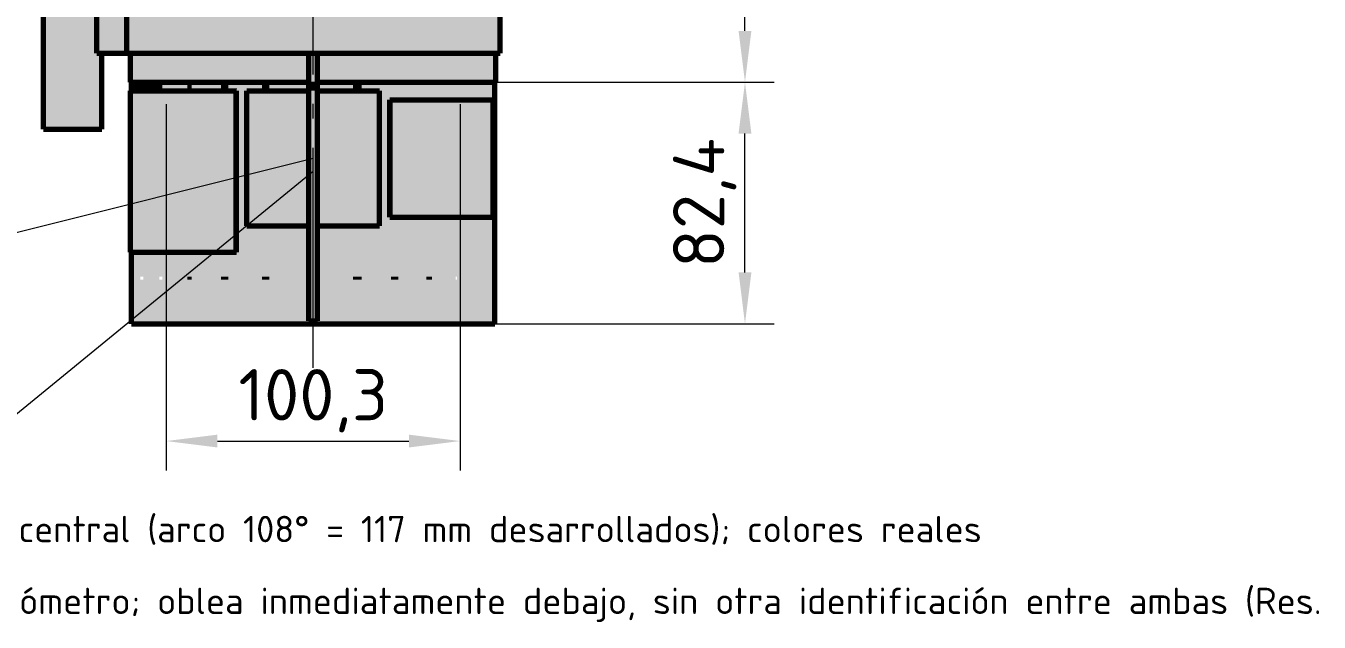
# Model space of a CAD drawing. Header units: millimetres. Extents: x 0 to 2382, y 0 to 420.
# Drawn here: x 2156.9 to 2245.1, y 208.7 to 249.3 of the extents above; entities that cross this region are included whole.
import ezdxf
from ezdxf.enums import TextEntityAlignment as Align

# ---------------------------------------------------------------- set-up
doc = ezdxf.new("R2010")
doc.units = ezdxf.units.MM
doc.linetypes.add('IRAM-F-TRAZO-PUNTO', pattern=[20, 15, -2, 1, -2])
for name, color, linetype, lineweight in [('01-VISIBLE', 7, 'CONTINUOUS', 70), ('03-EJE', 1, 'IRAM-F-TRAZO-PUNTO', 18), ('04-COTA', 3, 'CONTINUOUS', 18), ('06-TEXTO', 7, 'CONTINUOUS', 25), ('08-FINA', 5, 'CONTINUOUS', 18), ('13-GRAFICA', 30, 'CONTINUOUS', 18)]:
    doc.layers.add(name, color=color, linetype=linetype, lineweight=lineweight)
doc.styles.add('ISO3098', font='isocpeur.ttf')
doc.dimstyles.new('FLAMA-IRAM', dxfattribs={"dimtxt": 3.5, "dimasz": 3.5, "dimexe": 2, "dimexo": 1.5, "dimgap": 1, "dimtad": 1, "dimdec": 1, "dimtxsty": 'ISO3098', "dimblk": 'IRAM_FLECHA', "dimblk1": 'IRAM_FLECHA', "dimblk2": 'IRAM_FLECHA', "dimcen": 2.5, "dimclrd": 256, "dimclre": 256, "dimclrt": 256, "dimazin": 3, "dimtfac": 1, "dimtmove": 0, "dimatfit": 3, "dimlwd": 18, "dimlwe": 18})

# ---------------------------------------------------------------- blocks, each defined once
blk = doc.blocks.new('IRAM_FLECHA')
blk.add_solid([(0, 0), (-1, 0.125), (-1, -0.125)])

msp = doc.modelspace()

# ---------------------------------------------------------------- hatches: boundary and pattern name
at = {"layer": '08-FINA'}
h = msp.add_hatch(color=7, dxfattribs=at)
h.dxf.hatch_style = 1
h.paths.add_polyline_path([(2176.468, 240.274), (2173.946, 240.056), (2174.14, 239.28)])
h = msp.add_hatch(color=7, dxfattribs=at)
h.dxf.hatch_style = 1
h.paths.add_polyline_path([(2176.468, 239.374), (2174.279, 238.102), (2174.786, 237.482)])
at = {"layer": '13-GRAFICA', "true_color": 0x202020}
h = msp.add_hatch(color=7, dxfattribs=at)
h.dxf.hatch_style = 1
h.paths.add_polyline_path([(2158.078, 242.3), (2158.178, 257), (2161.978, 257), (2162.078, 250.3), (2161.678, 250.3), (2161.678, 247.5), (2162.078, 247.5), (2162.078, 242.3)])
h = msp.add_hatch(color=7, dxfattribs=at)
h.dxf.hatch_style = 1
h.paths.add_polyline_path([(2161.678, 247.5), (2161.678, 250.3), (2189.278, 250.3), (2189.278, 247.5)])
at = {"layer": '13-GRAFICA', "true_color": 0xffffff}
h = msp.add_hatch(color=7, dxfattribs=at)
h.dxf.hatch_style = 1
h.paths.add_polyline_path([(2164.078, 247.5), (2188.878, 247.5), (2188.878, 245.5), (2164.078, 245.5)])
at = {"layer": '13-GRAFICA', "true_color": 0x005eaa}
h = msp.add_hatch(color=7, dxfattribs=at)
h.dxf.hatch_style = 1
h.paths.add_polyline_path([(2168.931, 247.459), (2168.914, 247.404), (2168.895, 247.351), (2168.873, 247.299), (2168.849, 247.25), (2168.822, 247.202), (2168.792, 247.157), (2168.761, 247.114), (2168.727, 247.074), (2168.692, 247.037), (2168.655, 247.003), (2168.616, 246.972), (2168.576, 246.945), (2168.535, 246.92), (2168.493, 246.9), (2168.45, 246.883), (2168.406, 246.87), (2168.362, 246.86), (2168.318, 246.854), (2168.274, 246.852), (2168.23, 246.854), (2168.186, 246.86), (2168.143, 246.87), (2168.1, 246.883), (2168.059, 246.9), (2168.019, 246.92), (2167.979, 246.945), (2167.942, 246.972), (2167.905, 247.003), (2167.871, 247.037), (2167.838, 247.074), (2167.807, 247.114), (2167.779, 247.157), (2167.752, 247.202), (2167.728, 247.25), (2167.706, 247.299), (2167.686, 247.351), (2167.669, 247.404), (2167.654, 247.459), (2167.645, 247.5), (2168.941, 247.5)])
at = {"layer": '13-GRAFICA', "true_color": 0x009146}
h = msp.add_hatch(color=7, dxfattribs=at)
h.dxf.hatch_style = 1
h.paths.add_polyline_path([(2172.896, 247.459), (2172.876, 247.404), (2172.853, 247.351), (2172.827, 247.299), (2172.797, 247.25), (2172.765, 247.202), (2172.729, 247.157), (2172.691, 247.114), (2172.65, 247.074), (2172.607, 247.037), (2172.562, 247.003), (2172.515, 246.972), (2172.466, 246.945), (2172.416, 246.92), (2172.364, 246.9), (2172.311, 246.883), (2172.258, 246.87), (2172.203, 246.86), (2172.149, 246.854), (2172.094, 246.852), (2172.039, 246.854), (2171.985, 246.86), (2171.931, 246.87), (2171.878, 246.883), (2171.826, 246.9), (2171.775, 246.92), (2171.726, 246.945), (2171.678, 246.972), (2171.632, 247.003), (2171.588, 247.037), (2171.547, 247.074), (2171.508, 247.114), (2171.471, 247.157), (2171.437, 247.202), (2171.406, 247.25), (2171.378, 247.299), (2171.352, 247.351), (2171.33, 247.404), (2171.312, 247.459), (2171.3, 247.5), (2172.908, 247.5)])
at = {"layer": '13-GRAFICA', "true_color": 0xffd200}
h = msp.add_hatch(color=7, dxfattribs=at)
h.dxf.hatch_style = 1
h.paths.add_polyline_path([(2177.314, 247.459), (2177.293, 247.404), (2177.269, 247.351), (2177.242, 247.299), (2177.211, 247.25), (2177.177, 247.202), (2177.14, 247.157), (2177.1, 247.114), (2177.057, 247.074), (2177.012, 247.037), (2176.964, 247.003), (2176.915, 246.972), (2176.863, 246.945), (2176.81, 246.92), (2176.755, 246.9), (2176.699, 246.883), (2176.642, 246.87), (2176.585, 246.86), (2176.526, 246.854), (2176.468, 246.852), (2176.41, 246.854), (2176.351, 246.86), (2176.294, 246.87), (2176.237, 246.883), (2176.181, 246.9), (2176.126, 246.92), (2176.073, 246.945), (2176.021, 246.972), (2175.972, 247.003), (2175.924, 247.037), (2175.879, 247.074), (2175.836, 247.114), (2175.796, 247.157), (2175.759, 247.202), (2175.725, 247.25), (2175.694, 247.299), (2175.667, 247.351), (2175.643, 247.404), (2175.622, 247.459), (2175.61, 247.5), (2177.326, 247.5)])
at = {"layer": '13-GRAFICA', "true_color": 0x00468c}
h = msp.add_hatch(color=7, dxfattribs=at)
h.dxf.hatch_style = 1
h.paths.add_polyline_path([(2181.624, 247.459), (2181.606, 247.404), (2181.584, 247.351), (2181.558, 247.299), (2181.53, 247.25), (2181.499, 247.202), (2181.465, 247.157), (2181.428, 247.114), (2181.389, 247.074), (2181.348, 247.037), (2181.304, 247.003), (2181.258, 246.972), (2181.21, 246.945), (2181.161, 246.92), (2181.11, 246.9), (2181.058, 246.883), (2181.005, 246.87), (2180.951, 246.86), (2180.897, 246.854), (2180.842, 246.852), (2180.787, 246.854), (2180.733, 246.86), (2180.678, 246.87), (2180.625, 246.883), (2180.572, 246.9), (2180.52, 246.92), (2180.47, 246.945), (2180.421, 246.972), (2180.374, 247.003), (2180.329, 247.037), (2180.286, 247.074), (2180.245, 247.114), (2180.207, 247.157), (2180.171, 247.202), (2180.139, 247.25), (2180.109, 247.299), (2180.083, 247.351), (2180.06, 247.404), (2180.04, 247.459), (2180.028, 247.5), (2181.636, 247.5)])
at = {"layer": '13-GRAFICA', "true_color": 0x191919}
h = msp.add_hatch(color=7, dxfattribs=at)
h.dxf.hatch_style = 1
h.paths.add_polyline_path([(2185.282, 247.459), (2185.267, 247.404), (2185.25, 247.351), (2185.23, 247.299), (2185.208, 247.25), (2185.184, 247.202), (2185.157, 247.157), (2185.129, 247.114), (2185.098, 247.074), (2185.065, 247.037), (2185.031, 247.003), (2184.994, 246.972), (2184.957, 246.945), (2184.917, 246.92), (2184.877, 246.9), (2184.836, 246.883), (2184.793, 246.87), (2184.75, 246.86), (2184.706, 246.854), (2184.662, 246.852), (2184.618, 246.854), (2184.574, 246.86), (2184.53, 246.87), (2184.486, 246.883), (2184.443, 246.9), (2184.401, 246.92), (2184.36, 246.945), (2184.32, 246.972), (2184.281, 247.003), (2184.244, 247.037), (2184.209, 247.074), (2184.175, 247.114), (2184.144, 247.157), (2184.114, 247.202), (2184.087, 247.25), (2184.063, 247.299), (2184.041, 247.351), (2184.022, 247.404), (2184.005, 247.459), (2183.995, 247.5), (2185.291, 247.5)])
at = {"layer": '13-GRAFICA', "true_color": 0xc81e2d}
h = msp.add_hatch(color=7, dxfattribs=at)
h.dxf.hatch_style = 1
h.paths.add_polyline_path([(2164.088, 246.452), (2164.219, 246.452), (2164.4, 246.452), (2164.63, 246.452), (2164.909, 246.452), (2165.235, 246.452), (2165.607, 246.452), (2166.023, 246.452), (2166.481, 246.452), (2166.981, 246.452), (2167.519, 246.452), (2168.094, 246.452), (2168.702, 246.452), (2169.343, 246.452), (2170.013, 246.452), (2170.709, 246.452), (2171.428, 246.452), (2172.168, 246.452), (2172.926, 246.452), (2173.698, 246.452), (2174.481, 246.452), (2175.273, 246.452), (2176.069, 246.452), (2176.867, 246.452), (2177.663, 246.452), (2178.455, 246.452), (2179.238, 246.452), (2180.01, 246.452), (2180.768, 246.452), (2181.508, 246.452), (2182.227, 246.452), (2182.923, 246.452), (2183.593, 246.452), (2184.234, 246.452), (2184.842, 246.452), (2185.417, 246.452), (2185.955, 246.452), (2186.455, 246.452), (2186.913, 246.452), (2187.329, 246.452), (2187.701, 246.452), (2188.027, 246.452), (2188.306, 246.452), (2188.536, 246.452), (2188.717, 246.452), (2188.848, 246.452), (2188.878, 246.452), (2188.878, 245.5), (2164.078, 245.5), (2164.078, 246.452)])
at = {"layer": '13-GRAFICA', "true_color": 0xb21820}
h = msp.add_hatch(color=7, dxfattribs=at)
h.dxf.hatch_style = 1
h.paths.add_polyline_path([(2164.078, 244.9), (2164.078, 245.5), (2164.678, 245.5), (2164.678, 244.9)])
h = msp.add_hatch(color=7, dxfattribs=at)
h.dxf.hatch_style = 1
h.paths.add_polyline_path([(2164.678, 244.9), (2164.678, 245.5), (2164.878, 245.5), (2164.878, 244.9)])
h = msp.add_hatch(color=7, dxfattribs=at)
h.dxf.hatch_style = 1
h.paths.add_polyline_path([(2164.878, 244.9), (2164.878, 245.5), (2165.978, 245.5), (2165.978, 244.9)])
h = msp.add_hatch(color=7, dxfattribs=at)
h.dxf.hatch_style = 1
h.paths.add_polyline_path([(2165.978, 244.9), (2165.978, 245.5), (2166.178, 245.5), (2166.178, 244.9)])
h = msp.add_hatch(color=7, dxfattribs=at)
h.dxf.hatch_style = 1
h.paths.add_polyline_path([(2166.178, 244.9), (2166.178, 245.5), (2167.878, 245.5), (2167.878, 244.9)])
h = msp.add_hatch(color=7, dxfattribs=at)
h.dxf.hatch_style = 1
h.paths.add_polyline_path([(2167.878, 244.9), (2167.878, 245.5), (2168.178, 245.5), (2168.178, 244.9)])
h = msp.add_hatch(color=7, dxfattribs=at)
h.dxf.hatch_style = 1
h.paths.add_polyline_path([(2168.178, 244.9), (2168.178, 245.5), (2170.178, 245.5), (2170.178, 244.9)])
h = msp.add_hatch(color=7, dxfattribs=at)
h.dxf.hatch_style = 1
h.paths.add_polyline_path([(2170.178, 244.9), (2170.178, 245.5), (2170.678, 245.5), (2170.678, 244.9)])
h = msp.add_hatch(color=7, dxfattribs=at)
h.dxf.hatch_style = 1
h.paths.add_polyline_path([(2171.278, 233.9), (2171.278, 244.9), (2170.678, 244.9), (2170.678, 245.5), (2172.978, 245.5), (2172.978, 244.9), (2171.978, 244.9), (2171.978, 235.7), (2172.978, 235.7), (2172.978, 232.2), (2172.978, 232), (2172.978, 229), (2170.678, 229), (2170.678, 232), (2170.678, 232.2), (2170.678, 233.9)])
h = msp.add_hatch(color=7, dxfattribs=at)
h.dxf.hatch_style = 1
h.paths.add_polyline_path([(2173.478, 245.5), (2173.478, 244.9), (2172.978, 244.9), (2172.978, 245.5)])
h = msp.add_hatch(color=7, dxfattribs=at)
h.dxf.hatch_style = 1
h.paths.add_polyline_path([(2176.178, 245.5), (2176.178, 244.9), (2173.478, 244.9), (2173.478, 245.5)])
h = msp.add_hatch(color=7, dxfattribs=at)
h.dxf.hatch_style = 1
h.paths.add_polyline_path([(2176.778, 245.5), (2176.778, 244.9), (2176.178, 244.9), (2176.178, 245.5)])
h = msp.add_hatch(color=7, dxfattribs=at)
h.dxf.hatch_style = 1
h.paths.add_polyline_path([(2176.778, 244.9), (2176.778, 245.5), (2179.178, 245.5), (2179.178, 244.9)])
h = msp.add_hatch(color=7, dxfattribs=at)
h.dxf.hatch_style = 1
h.paths.add_polyline_path([(2179.178, 244.9), (2179.178, 245.5), (2179.778, 245.5), (2179.778, 244.9)])
h = msp.add_hatch(color=7, dxfattribs=at)
h.dxf.hatch_style = 1
h.paths.add_polyline_path([(2180.978, 235.7), (2180.978, 244.9), (2179.778, 244.9), (2179.778, 245.5), (2181.678, 245.5), (2181.678, 244.3), (2181.678, 236.3), (2181.678, 229), (2179.778, 229), (2179.778, 232), (2179.778, 232.2), (2179.778, 235.7)])
h = msp.add_hatch(color=7, dxfattribs=at)
h.dxf.hatch_style = 1
h.paths.add_polyline_path([(2181.778, 245.5), (2181.778, 244.3), (2181.678, 244.3), (2181.678, 245.5)])
h = msp.add_hatch(color=7, dxfattribs=at)
h.dxf.hatch_style = 1
h.paths.add_polyline_path([(2182.278, 245.5), (2182.278, 244.3), (2181.778, 244.3), (2181.778, 245.5)])
h = msp.add_hatch(color=7, dxfattribs=at)
h.dxf.hatch_style = 1
h.paths.add_polyline_path([(2184.178, 245.5), (2184.178, 244.3), (2182.278, 244.3), (2182.278, 245.5)])
h = msp.add_hatch(color=7, dxfattribs=at)
h.dxf.hatch_style = 1
h.paths.add_polyline_path([(2184.578, 245.5), (2184.578, 244.3), (2184.178, 244.3), (2184.178, 245.5)])
h = msp.add_hatch(color=7, dxfattribs=at)
h.dxf.hatch_style = 1
h.paths.add_polyline_path([(2186.178, 245.5), (2186.178, 244.3), (2184.578, 244.3), (2184.578, 245.5)])
h = msp.add_hatch(color=7, dxfattribs=at)
h.dxf.hatch_style = 1
h.paths.add_polyline_path([(2186.278, 245.5), (2186.278, 244.3), (2186.178, 244.3), (2186.178, 245.5)])
h = msp.add_hatch(color=7, dxfattribs=at)
h.dxf.hatch_style = 1
h.paths.add_polyline_path([(2188.778, 245.5), (2188.778, 244.3), (2186.278, 244.3), (2186.278, 245.5)])
h = msp.add_hatch(color=7, dxfattribs=at)
h.dxf.hatch_style = 1
h.paths.add_polyline_path([(2188.878, 245.5), (2188.878, 229), (2188.778, 229), (2188.778, 236.3), (2188.778, 244.3), (2188.778, 245.5)])
at = {"layer": '13-GRAFICA', "true_color": 0xffffff}
h = msp.add_hatch(color=7, dxfattribs=at)
h.dxf.hatch_style = 1
h.paths.add_polyline_path([(2163.978, 233.9), (2163.978, 244.9), (2171.278, 244.9), (2171.278, 233.9)])
at = {"layer": '13-GRAFICA', "true_color": 0xe1e1e1}
h = msp.add_hatch(color=7, dxfattribs=at)
h.dxf.hatch_style = 1
h.paths.add_polyline_path([(2171.278, 242.7), (2163.978, 242.7), (2163.978, 244.9), (2171.278, 244.9)])
at = {"layer": '13-GRAFICA', "true_color": 0xd7beeb}
h = msp.add_hatch(color=7, dxfattribs=at)
h.dxf.hatch_style = 1
h.paths.add_polyline_path([(2171.978, 235.7), (2171.978, 244.9), (2180.978, 244.9), (2180.978, 235.7)])
at = {"layer": '13-GRAFICA', "true_color": 0x6e46a0}
h = msp.add_hatch(color=7, dxfattribs=at)
h.dxf.hatch_style = 1
h.paths.add_polyline_path([(2172.902, 244.9), (2172.902, 243.976), (2172.902, 236.624), (2172.902, 235.7), (2171.978, 235.7), (2171.978, 244.9)])
h = msp.add_hatch(color=7, dxfattribs=at)
h.dxf.hatch_style = 1
h.paths.add_polyline_path([(2180.054, 244.9), (2180.054, 243.976), (2172.902, 243.976), (2172.902, 244.9)])
h = msp.add_hatch(color=7, dxfattribs=at)
h.dxf.hatch_style = 1
h.paths.add_polyline_path([(2180.978, 244.9), (2180.978, 235.7), (2180.054, 235.7), (2180.054, 236.624), (2180.054, 243.976), (2180.054, 244.9)])
at = {"layer": '13-GRAFICA', "true_color": 0xf7c8d7}
h = msp.add_hatch(color=7, dxfattribs=at)
h.dxf.hatch_style = 1
h.paths.add_polyline_path([(2181.678, 236.3), (2181.678, 244.3), (2188.778, 244.3), (2188.778, 236.3)])
at = {"layer": '13-GRAFICA', "true_color": 0x005eaa}
h = msp.add_hatch(color=7, dxfattribs=at)
h.dxf.hatch_style = 1
h.paths.add_polyline_path([(2188.306, 242.167), (2188.296, 242.066), (2188.279, 241.965), (2188.256, 241.865), (2188.227, 241.767), (2188.19, 241.672), (2188.148, 241.579), (2188.1, 241.488), (2188.046, 241.402), (2187.987, 241.319), (2187.922, 241.24), (2187.852, 241.165), (2187.777, 241.095), (2187.698, 241.03), (2187.615, 240.971), (2187.528, 240.917), (2187.438, 240.868), (2187.345, 240.826), (2187.249, 240.79), (2187.152, 240.761), (2187.052, 240.737), (2186.951, 240.721), (2186.85, 240.711), (2186.747, 240.707), (2186.645, 240.711), (2186.544, 240.721), (2186.443, 240.737), (2186.343, 240.761), (2186.245, 240.79), (2186.15, 240.826), (2186.057, 240.868), (2185.966, 240.917), (2185.88, 240.971), (2185.797, 241.03), (2185.718, 241.095), (2185.643, 241.165), (2185.573, 241.24), (2185.508, 241.319), (2185.449, 241.402), (2185.395, 241.488), (2185.346, 241.579), (2185.304, 241.672), (2185.268, 241.767), (2185.239, 241.865), (2185.215, 241.965), (2185.199, 242.066), (2185.189, 242.167), (2185.185, 242.269), (2185.189, 242.372), (2185.199, 242.473), (2185.215, 242.574), (2185.239, 242.674), (2185.268, 242.771), (2185.304, 242.867), (2185.346, 242.96), (2185.395, 243.05), (2185.449, 243.137), (2185.508, 243.22), (2185.573, 243.299), (2185.643, 243.374), (2185.718, 243.444), (2185.797, 243.509), (2185.88, 243.568), (2185.966, 243.622), (2186.057, 243.67), (2186.15, 243.712), (2186.245, 243.749), (2186.343, 243.778), (2186.443, 243.801), (2186.544, 243.818), (2186.645, 243.828), (2186.747, 243.831), (2186.85, 243.828), (2186.951, 243.818), (2187.052, 243.801), (2187.152, 243.778), (2187.249, 243.749), (2187.345, 243.712), (2187.438, 243.67), (2187.528, 243.622), (2187.615, 243.568), (2187.698, 243.509), (2187.777, 243.444), (2187.852, 243.374), (2187.922, 243.299), (2187.987, 243.22), (2188.046, 243.137), (2188.1, 243.05), (2188.148, 242.96), (2188.19, 242.867), (2188.227, 242.771), (2188.256, 242.674), (2188.279, 242.574), (2188.296, 242.473), (2188.306, 242.372), (2188.309, 242.269)])
at = {"layer": '13-GRAFICA', "true_color": 0x6e46a0}
h = msp.add_hatch(color=7, dxfattribs=at)
h.dxf.hatch_style = 1
h.paths.add_polyline_path([(2172.902, 235.7), (2172.902, 236.624), (2180.054, 236.624), (2180.054, 235.7)])
at = {"layer": '13-GRAFICA', "true_color": 0xb21820}
h = msp.add_hatch(color=7, dxfattribs=at)
h.dxf.hatch_style = 1
h.paths.add_polyline_path([(2173.478, 235.7), (2173.478, 232.2), (2172.978, 232.2), (2172.978, 235.7)])
h = msp.add_hatch(color=7, dxfattribs=at)
h.dxf.hatch_style = 1
h.paths.add_polyline_path([(2176.178, 235.7), (2176.178, 232.2), (2175.978, 232.2), (2175.978, 232), (2176.178, 232), (2176.178, 229.2), (2176.778, 229.2), (2176.778, 232), (2176.978, 232), (2176.978, 232.2), (2176.778, 232.2), (2176.778, 235.7), (2179.178, 235.7), (2179.178, 232.2), (2179.178, 232), (2179.178, 229), (2173.478, 229), (2173.478, 232), (2173.478, 232.2), (2173.478, 235.7)])
h = msp.add_hatch(color=7, dxfattribs=at)
h.dxf.hatch_style = 1
h.paths.add_polyline_path([(2176.978, 232.2), (2176.978, 232), (2176.778, 232), (2176.778, 229.2), (2176.178, 229.2), (2176.178, 232), (2175.978, 232), (2175.978, 232.2), (2176.178, 232.2), (2176.178, 235.7), (2176.778, 235.7), (2176.778, 232.2)])
h = msp.add_hatch(color=7, dxfattribs=at)
h.dxf.hatch_style = 1
h.paths.add_polyline_path([(2179.778, 235.7), (2179.778, 232.2), (2179.178, 232.2), (2179.178, 235.7)])
h = msp.add_hatch(color=7, dxfattribs=at)
h.dxf.hatch_style = 1
h.paths.add_polyline_path([(2181.678, 229), (2181.678, 236.3), (2181.778, 236.3), (2181.778, 232.2), (2181.778, 232), (2181.778, 229)])
h = msp.add_hatch(color=7, dxfattribs=at)
h.dxf.hatch_style = 1
h.paths.add_polyline_path([(2181.778, 232.2), (2181.778, 236.3), (2182.278, 236.3), (2182.278, 232.2)])
h = msp.add_hatch(color=7, dxfattribs=at)
h.dxf.hatch_style = 1
h.paths.add_polyline_path([(2182.278, 229), (2182.278, 232), (2182.278, 232.2), (2182.278, 236.3), (2184.178, 236.3), (2184.178, 232.2), (2184.178, 232), (2184.178, 229)])
h = msp.add_hatch(color=7, dxfattribs=at)
h.dxf.hatch_style = 1
h.paths.add_polyline_path([(2184.578, 236.3), (2184.578, 232.2), (2184.178, 232.2), (2184.178, 236.3)])
h = msp.add_hatch(color=7, dxfattribs=at)
h.dxf.hatch_style = 1
h.paths.add_polyline_path([(2184.578, 229), (2184.578, 232), (2184.578, 232.2), (2184.578, 236.3), (2186.178, 236.3), (2186.178, 232.2), (2186.178, 232), (2186.178, 229)])
h = msp.add_hatch(color=7, dxfattribs=at)
h.dxf.hatch_style = 1
h.paths.add_polyline_path([(2186.278, 236.3), (2186.278, 232.2), (2186.178, 232.2), (2186.178, 236.3)])
h = msp.add_hatch(color=7, dxfattribs=at)
h.dxf.hatch_style = 1
h.paths.add_polyline_path([(2186.278, 229), (2186.278, 232), (2186.278, 232.2), (2186.278, 236.3), (2188.778, 236.3), (2188.778, 229)])
h = msp.add_hatch(color=7, dxfattribs=at)
h.dxf.hatch_style = 1
h.paths.add_polyline_path([(2164.678, 233.9), (2164.678, 232.2), (2164.678, 232), (2164.678, 229), (2164.078, 229), (2164.078, 233.9)])
h = msp.add_hatch(color=7, dxfattribs=at)
h.dxf.hatch_style = 1
h.paths.add_polyline_path([(2164.878, 233.9), (2164.878, 232.2), (2164.678, 232.2), (2164.678, 233.9)])
h = msp.add_hatch(color=7, dxfattribs=at)
h.dxf.hatch_style = 1
h.paths.add_polyline_path([(2165.978, 233.9), (2165.978, 232.2), (2165.978, 232), (2165.978, 229), (2164.878, 229), (2164.878, 232), (2164.878, 232.2), (2164.878, 233.9)])
h = msp.add_hatch(color=7, dxfattribs=at)
h.dxf.hatch_style = 1
h.paths.add_polyline_path([(2166.178, 233.9), (2166.178, 232.2), (2165.978, 232.2), (2165.978, 233.9)])
h = msp.add_hatch(color=7, dxfattribs=at)
h.dxf.hatch_style = 1
h.paths.add_polyline_path([(2167.878, 233.9), (2167.878, 232.2), (2167.878, 232), (2167.878, 229), (2166.178, 229), (2166.178, 232), (2166.178, 232.2), (2166.178, 233.9)])
h = msp.add_hatch(color=7, dxfattribs=at)
h.dxf.hatch_style = 1
h.paths.add_polyline_path([(2168.178, 233.9), (2168.178, 232.2), (2167.878, 232.2), (2167.878, 233.9)])
h = msp.add_hatch(color=7, dxfattribs=at)
h.dxf.hatch_style = 1
h.paths.add_polyline_path([(2170.178, 233.9), (2170.178, 232.2), (2170.178, 232), (2170.178, 229), (2168.178, 229), (2168.178, 232), (2168.178, 232.2), (2168.178, 233.9)])
h = msp.add_hatch(color=7, dxfattribs=at)
h.dxf.hatch_style = 1
h.paths.add_polyline_path([(2170.678, 233.9), (2170.678, 232.2), (2170.178, 232.2), (2170.178, 233.9)])
h = msp.add_hatch(color=7, dxfattribs=at)
h.dxf.hatch_style = 1
h.paths.add_polyline_path([(2167.878, 232), (2167.878, 232.2), (2168.178, 232.2), (2168.178, 232)])
h = msp.add_hatch(color=7, dxfattribs=at)
h.dxf.hatch_style = 1
h.paths.add_polyline_path([(2170.678, 232), (2170.178, 232), (2170.178, 232.2), (2170.678, 232.2)])
h = msp.add_hatch(color=7, dxfattribs=at)
h.dxf.hatch_style = 1
h.paths.add_polyline_path([(2172.978, 232.2), (2173.478, 232.2), (2173.478, 232), (2172.978, 232)])
h = msp.add_hatch(color=7, dxfattribs=at)
h.dxf.hatch_style = 1
h.paths.add_polyline_path([(2179.178, 232.2), (2179.778, 232.2), (2179.778, 232), (2179.178, 232)])
h = msp.add_hatch(color=7, dxfattribs=at)
h.dxf.hatch_style = 1
h.paths.add_polyline_path([(2181.778, 232.2), (2182.278, 232.2), (2182.278, 232), (2181.778, 232)])
h = msp.add_hatch(color=7, dxfattribs=at)
h.dxf.hatch_style = 1
h.paths.add_polyline_path([(2184.178, 232.2), (2184.578, 232.2), (2184.578, 232), (2184.178, 232)])
h = msp.add_hatch(color=7, dxfattribs=at)
h.dxf.hatch_style = 1
h.paths.add_polyline_path([(2164.678, 229), (2164.678, 232), (2164.878, 232), (2164.878, 229)])
h = msp.add_hatch(color=7, dxfattribs=at)
h.dxf.hatch_style = 1
h.paths.add_polyline_path([(2165.978, 229), (2165.978, 232), (2166.178, 232), (2166.178, 229)])
h = msp.add_hatch(color=7, dxfattribs=at)
h.dxf.hatch_style = 1
h.paths.add_polyline_path([(2167.878, 229), (2167.878, 232), (2168.178, 232), (2168.178, 229)])
h = msp.add_hatch(color=7, dxfattribs=at)
h.dxf.hatch_style = 1
h.paths.add_polyline_path([(2170.178, 229), (2170.178, 232), (2170.678, 232), (2170.678, 229)])
h = msp.add_hatch(color=7, dxfattribs=at)
h.dxf.hatch_style = 1
h.paths.add_polyline_path([(2172.978, 229), (2172.978, 232), (2173.478, 232), (2173.478, 229)])
h = msp.add_hatch(color=7, dxfattribs=at)
h.dxf.hatch_style = 1
h.paths.add_polyline_path([(2179.178, 229), (2179.178, 232), (2179.778, 232), (2179.778, 229)])
h = msp.add_hatch(color=7, dxfattribs=at)
h.dxf.hatch_style = 1
h.paths.add_polyline_path([(2181.778, 229), (2181.778, 232), (2182.278, 232), (2182.278, 229)])
h = msp.add_hatch(color=7, dxfattribs=at)
h.dxf.hatch_style = 1
h.paths.add_polyline_path([(2184.178, 229), (2184.178, 232), (2184.578, 232), (2184.578, 229)])
h = msp.add_hatch(color=7, dxfattribs=at)
h.dxf.hatch_style = 1
h.paths.add_polyline_path([(2186.178, 229), (2186.178, 232), (2186.278, 232), (2186.278, 229)])

# ---------------------------------------------------------------- linework, layer by layer
at = {"layer": '01-VISIBLE'}
for p, q in [((2158.078, 242.28), (2158.078, 254.3)), ((2161.705, 247.455), (2161.705, 250.335)), ((2163.765, 247.455), (2163.765, 250.335)), ((2189.228, 247.455), (2189.228, 250.335)), ((2161.705, 247.455), (2163.765, 247.455)), ((2162.058, 242.28), (2162.058, 247.455)), ((2164.008, 245.474), (2164.008, 247.455)), ((2176.168, 229.2), (2176.168, 247.455)), ((2176.768, 229.2), (2176.768, 247.455)), ((2188.928, 245.474), (2188.928, 247.455)), ((2164.068, 244.874), (2164.068, 245.474)), ((2188.868, 229), (2188.868, 245.474)), ((2164.008, 233.874), (2164.008, 244.874)), ((2171.212, 233.874), (2171.212, 244.874)), ((2171.237, 244.874), (2171.212, 244.874)), ((2171.237, 233.874), (2171.237, 244.874)), ((2171.951, 235.674), (2171.951, 244.874)), ((2180.985, 235.674), (2180.985, 244.874)), ((2181.699, 244.274), (2181.724, 244.274)), ((2181.699, 236.274), (2181.699, 244.274)), ((2181.724, 236.274), (2181.724, 244.274)), ((2188.753, 236.274), (2188.753, 244.274)), ((2181.699, 236.274), (2181.724, 236.274)), ((2164.068, 229), (2164.068, 233.874)), ((2171.237, 233.874), (2171.212, 233.874)), ((2176.168, 229.2), (2176.768, 229.2))]:
    msp.add_line(p, q, dxfattribs=at)
for points in [[(2163.765, 247.455), (2163.865, 247.455), (2163.965, 247.455), (2164.065, 247.455), (2164.166, 247.455), (2164.266, 247.455), (2164.366, 247.455), (2164.466, 247.455), (2164.567, 247.455), (2164.667, 247.455), (2164.767, 247.455), (2164.867, 247.455), (2164.968, 247.455), (2165.068, 247.455), (2165.168, 247.455), (2165.268, 247.455), (2165.369, 247.455), (2165.469, 247.455), (2165.569, 247.455), (2165.669, 247.455), (2165.77, 247.455), (2165.87, 247.455), (2165.97, 247.455), (2166.07, 247.455), (2166.171, 247.455), (2166.271, 247.455), (2166.371, 247.455), (2166.471, 247.455), (2166.572, 247.455), (2166.672, 247.455), (2166.772, 247.455), (2166.872, 247.455), (2166.973, 247.455), (2167.073, 247.455), (2167.173, 247.455), (2167.273, 247.455), (2167.374, 247.455), (2167.474, 247.455), (2167.574, 247.455), (2167.674, 247.455), (2167.775, 247.455), (2167.875, 247.455), (2167.975, 247.455), (2168.075, 247.455), (2168.176, 247.455), (2168.276, 247.455), (2168.376, 247.455), (2168.476, 247.455), (2168.577, 247.455), (2168.677, 247.455), (2168.777, 247.455), (2168.877, 247.455), (2168.978, 247.455), (2169.078, 247.455), (2169.178, 247.455), (2169.278, 247.455), (2169.379, 247.455), (2169.479, 247.455), (2169.579, 247.455), (2169.679, 247.455), (2169.78, 247.455), (2169.88, 247.455), (2169.98, 247.455), (2170.08, 247.455), (2170.181, 247.455), (2170.281, 247.455), (2170.381, 247.455), (2170.481, 247.455), (2170.582, 247.455), (2170.682, 247.455), (2170.782, 247.455), (2170.882, 247.455), (2170.983, 247.455), (2171.083, 247.455), (2171.183, 247.455), (2171.283, 247.455), (2171.384, 247.455), (2171.484, 247.455), (2171.584, 247.455), (2171.684, 247.455), (2171.785, 247.455), (2171.885, 247.455), (2171.985, 247.455), (2172.085, 247.455), (2172.186, 247.455), (2172.286, 247.455), (2172.386, 247.455), (2172.486, 247.455), (2172.587, 247.455), (2172.687, 247.455), (2172.787, 247.455), (2172.887, 247.455), (2172.988, 247.455), (2173.088, 247.455), (2173.188, 247.455), (2173.288, 247.455), (2173.389, 247.455), (2173.489, 247.455), (2173.589, 247.455), (2173.689, 247.455), (2173.79, 247.455), (2173.89, 247.455), (2173.99, 247.455), (2174.09, 247.455), (2174.191, 247.455), (2174.291, 247.455), (2174.391, 247.455), (2174.491, 247.455), (2174.592, 247.455), (2174.692, 247.455), (2174.792, 247.455), (2174.892, 247.455), (2174.993, 247.455), (2175.093, 247.455), (2175.193, 247.455), (2175.293, 247.455), (2175.394, 247.455), (2175.494, 247.455), (2175.594, 247.455), (2175.694, 247.455), (2175.795, 247.455), (2175.895, 247.455), (2175.995, 247.455), (2176.095, 247.455), (2176.196, 247.455), (2176.296, 247.455), (2176.396, 247.455), (2176.496, 247.455), (2176.597, 247.455), (2176.697, 247.455), (2176.797, 247.455), (2176.897, 247.455), (2176.998, 247.455), (2177.098, 247.455), (2177.198, 247.455), (2177.298, 247.455), (2177.399, 247.455), (2177.499, 247.455), (2177.599, 247.455), (2177.699, 247.455), (2177.8, 247.455), (2177.9, 247.455), (2178, 247.455), (2178.1, 247.455), (2178.201, 247.455), (2178.301, 247.455), (2178.401, 247.455), (2178.501, 247.455), (2178.602, 247.455), (2178.702, 247.455), (2178.802, 247.455), (2178.902, 247.455), (2179.003, 247.455), (2179.103, 247.455), (2179.203, 247.455), (2179.303, 247.455), (2179.404, 247.455), (2179.504, 247.455), (2179.604, 247.455), (2179.704, 247.455), (2179.805, 247.455), (2179.905, 247.455), (2180.005, 247.455), (2180.105, 247.455), (2180.206, 247.455), (2180.306, 247.455), (2180.406, 247.455), (2180.506, 247.455), (2180.607, 247.455), (2180.707, 247.455), (2180.807, 247.455), (2180.907, 247.455), (2181.008, 247.455), (2181.108, 247.455), (2181.208, 247.455), (2181.308, 247.455), (2181.409, 247.455), (2181.509, 247.455), (2181.609, 247.455), (2181.709, 247.455), (2181.81, 247.455), (2181.91, 247.455), (2182.01, 247.455), (2182.11, 247.455), (2182.211, 247.455), (2182.311, 247.455), (2182.411, 247.455), (2182.511, 247.455), (2182.612, 247.455), (2182.712, 247.455), (2182.812, 247.455), (2182.912, 247.455), (2183.013, 247.455), (2183.113, 247.455), (2183.213, 247.455), (2183.313, 247.455), (2183.414, 247.455), (2183.514, 247.455), (2183.614, 247.455), (2183.714, 247.455), (2183.815, 247.455), (2183.915, 247.455), (2184.015, 247.455), (2184.115, 247.455), (2184.216, 247.455), (2184.316, 247.455), (2184.416, 247.455), (2184.516, 247.455), (2184.617, 247.455), (2184.717, 247.455), (2184.817, 247.455), (2184.917, 247.455), (2185.018, 247.455), (2185.118, 247.455), (2185.218, 247.455), (2185.318, 247.455), (2185.419, 247.455), (2185.519, 247.455), (2185.619, 247.455), (2185.719, 247.455), (2185.82, 247.455), (2185.92, 247.455), (2186.02, 247.455), (2186.12, 247.455), (2186.221, 247.455), (2186.321, 247.455), (2186.421, 247.455), (2186.521, 247.455), (2186.622, 247.455), (2186.722, 247.455), (2186.822, 247.455), (2186.922, 247.455), (2187.023, 247.455), (2187.123, 247.455), (2187.223, 247.455), (2187.323, 247.455), (2187.424, 247.455), (2187.524, 247.455), (2187.624, 247.455), (2187.724, 247.455), (2187.825, 247.455), (2187.925, 247.455), (2188.025, 247.455), (2188.125, 247.455), (2188.226, 247.455), (2188.326, 247.455), (2188.426, 247.455), (2188.526, 247.455), (2188.627, 247.455), (2188.727, 247.455), (2188.827, 247.455), (2188.927, 247.455), (2189.028, 247.455), (2189.128, 247.455), (2189.228, 247.455)], [(2164.008, 245.474), (2164.108, 245.474), (2164.209, 245.474), (2164.309, 245.474), (2164.41, 245.474), (2164.51, 245.474), (2164.611, 245.474), (2164.711, 245.474), (2164.812, 245.474), (2164.912, 245.474), (2165.013, 245.474), (2165.113, 245.474), (2165.214, 245.474), (2165.314, 245.474), (2165.415, 245.474), (2165.515, 245.474), (2165.616, 245.474), (2165.716, 245.474), (2165.817, 245.474), (2165.917, 245.474), (2166.018, 245.474), (2166.118, 245.474), (2166.219, 245.474), (2166.319, 245.474), (2166.42, 245.474), (2166.52, 245.474), (2166.621, 245.474), (2166.721, 245.474), (2166.822, 245.474), (2166.922, 245.474), (2167.023, 245.474), (2167.123, 245.474), (2167.224, 245.474), (2167.324, 245.474), (2167.425, 245.474), (2167.525, 245.474), (2167.626, 245.474), (2167.726, 245.474), (2167.827, 245.474), (2167.927, 245.474), (2168.028, 245.474), (2168.128, 245.474), (2168.229, 245.474), (2168.329, 245.474), (2168.43, 245.474), (2168.53, 245.474), (2168.631, 245.474), (2168.731, 245.474), (2168.832, 245.474), (2168.932, 245.474), (2169.033, 245.474), (2169.133, 245.474), (2169.234, 245.474), (2169.334, 245.474), (2169.435, 245.474), (2169.535, 245.474), (2169.636, 245.474), (2169.736, 245.474), (2169.837, 245.474), (2169.937, 245.474), (2170.038, 245.474), (2170.138, 245.474), (2170.239, 245.474), (2170.339, 245.474), (2170.44, 245.474), (2170.54, 245.474), (2170.641, 245.474), (2170.741, 245.474), (2170.842, 245.474), (2170.942, 245.474), (2171.043, 245.474), (2171.143, 245.474), (2171.244, 245.474), (2171.344, 245.474), (2171.445, 245.474), (2171.545, 245.474), (2171.646, 245.474), (2171.746, 245.474), (2171.847, 245.474), (2171.947, 245.474), (2172.048, 245.474), (2172.148, 245.474), (2172.249, 245.474), (2172.349, 245.474), (2172.45, 245.474), (2172.55, 245.474), (2172.651, 245.474), (2172.751, 245.474), (2172.852, 245.474), (2172.952, 245.474), (2173.053, 245.474), (2173.153, 245.474), (2173.254, 245.474), (2173.354, 245.474), (2173.455, 245.474), (2173.555, 245.474), (2173.656, 245.474), (2173.756, 245.474), (2173.857, 245.474), (2173.957, 245.474), (2174.058, 245.474), (2174.158, 245.474), (2174.259, 245.474), (2174.359, 245.474), (2174.46, 245.474), (2174.56, 245.474), (2174.661, 245.474), (2174.761, 245.474), (2174.862, 245.474), (2174.962, 245.474), (2175.063, 245.474), (2175.163, 245.474), (2175.264, 245.474), (2175.364, 245.474), (2175.465, 245.474), (2175.565, 245.474), (2175.666, 245.474), (2175.766, 245.474), (2175.867, 245.474), (2175.967, 245.474), (2176.068, 245.474), (2176.168, 245.474)], [(2176.768, 245.474), (2176.868, 245.474), (2176.969, 245.474), (2177.069, 245.474), (2177.17, 245.474), (2177.27, 245.474), (2177.371, 245.474), (2177.471, 245.474), (2177.572, 245.474), (2177.672, 245.474), (2177.773, 245.474), (2177.873, 245.474), (2177.974, 245.474), (2178.074, 245.474), (2178.175, 245.474), (2178.275, 245.474), (2178.376, 245.474), (2178.476, 245.474), (2178.577, 245.474), (2178.677, 245.474), (2178.778, 245.474), (2178.878, 245.474), (2178.979, 245.474), (2179.079, 245.474), (2179.18, 245.474), (2179.28, 245.474), (2179.381, 245.474), (2179.481, 245.474), (2179.582, 245.474), (2179.682, 245.474), (2179.783, 245.474), (2179.883, 245.474), (2179.984, 245.474), (2180.084, 245.474), (2180.185, 245.474), (2180.285, 245.474), (2180.386, 245.474), (2180.486, 245.474), (2180.587, 245.474), (2180.687, 245.474), (2180.788, 245.474), (2180.888, 245.474), (2180.989, 245.474), (2181.089, 245.474), (2181.19, 245.474), (2181.29, 245.474), (2181.391, 245.474), (2181.491, 245.474), (2181.592, 245.474), (2181.692, 245.474), (2181.793, 245.474), (2181.893, 245.474), (2181.994, 245.474), (2182.094, 245.474), (2182.195, 245.474), (2182.295, 245.474), (2182.396, 245.474), (2182.496, 245.474), (2182.597, 245.474), (2182.697, 245.474), (2182.798, 245.474), (2182.898, 245.474), (2182.999, 245.474), (2183.099, 245.474), (2183.2, 245.474), (2183.3, 245.474), (2183.401, 245.474), (2183.501, 245.474), (2183.602, 245.474), (2183.702, 245.474), (2183.803, 245.474), (2183.903, 245.474), (2184.004, 245.474), (2184.104, 245.474), (2184.205, 245.474), (2184.305, 245.474), (2184.406, 245.474), (2184.506, 245.474), (2184.607, 245.474), (2184.707, 245.474), (2184.808, 245.474), (2184.908, 245.474), (2185.009, 245.474), (2185.109, 245.474), (2185.21, 245.474), (2185.31, 245.474), (2185.411, 245.474), (2185.511, 245.474), (2185.612, 245.474), (2185.712, 245.474), (2185.813, 245.474), (2185.913, 245.474), (2186.014, 245.474), (2186.114, 245.474), (2186.215, 245.474), (2186.315, 245.474), (2186.416, 245.474), (2186.516, 245.474), (2186.617, 245.474), (2186.717, 245.474), (2186.818, 245.474), (2186.918, 245.474), (2187.019, 245.474), (2187.119, 245.474), (2187.22, 245.474), (2187.32, 245.474), (2187.421, 245.474), (2187.521, 245.474), (2187.622, 245.474), (2187.722, 245.474), (2187.823, 245.474), (2187.923, 245.474), (2188.024, 245.474), (2188.124, 245.474), (2188.225, 245.474), (2188.325, 245.474), (2188.426, 245.474), (2188.526, 245.474), (2188.627, 245.474), (2188.727, 245.474), (2188.828, 245.474), (2188.928, 245.474)], [(2164.008, 244.874), (2164.108, 244.874), (2164.208, 244.874), (2164.308, 244.874), (2164.408, 244.874), (2164.508, 244.874), (2164.608, 244.874), (2164.708, 244.874), (2164.808, 244.874), (2164.908, 244.874), (2165.009, 244.874), (2165.109, 244.874), (2165.209, 244.874), (2165.309, 244.874), (2165.409, 244.874), (2165.509, 244.874), (2165.609, 244.874), (2165.709, 244.874), (2165.809, 244.874), (2165.909, 244.874), (2166.009, 244.874), (2166.109, 244.874), (2166.209, 244.874), (2166.309, 244.874), (2166.409, 244.874), (2166.509, 244.874), (2166.609, 244.874), (2166.709, 244.874), (2166.809, 244.874), (2166.91, 244.874), (2167.01, 244.874), (2167.11, 244.874), (2167.21, 244.874), (2167.31, 244.874), (2167.41, 244.874), (2167.51, 244.874), (2167.61, 244.874), (2167.71, 244.874), (2167.81, 244.874), (2167.91, 244.874), (2168.01, 244.874), (2168.11, 244.874), (2168.21, 244.874), (2168.31, 244.874), (2168.41, 244.874), (2168.51, 244.874), (2168.61, 244.874), (2168.71, 244.874), (2168.811, 244.874), (2168.911, 244.874), (2169.011, 244.874), (2169.111, 244.874), (2169.211, 244.874), (2169.311, 244.874), (2169.411, 244.874), (2169.511, 244.874), (2169.611, 244.874), (2169.711, 244.874), (2169.811, 244.874), (2169.911, 244.874), (2170.011, 244.874), (2170.111, 244.874), (2170.211, 244.874), (2170.311, 244.874), (2170.411, 244.874), (2170.511, 244.874), (2170.611, 244.874), (2170.711, 244.874), (2170.812, 244.874), (2170.912, 244.874), (2171.012, 244.874), (2171.112, 244.874), (2171.212, 244.874)], [(2171.951, 244.874), (2172.051, 244.874), (2172.152, 244.874), (2172.252, 244.874), (2172.353, 244.874), (2172.453, 244.874), (2172.553, 244.874), (2172.654, 244.874), (2172.754, 244.874), (2172.855, 244.874), (2172.955, 244.874), (2173.055, 244.874), (2173.156, 244.874), (2173.256, 244.874), (2173.357, 244.874), (2173.457, 244.874), (2173.557, 244.874), (2173.658, 244.874), (2173.758, 244.874), (2173.859, 244.874), (2173.959, 244.874), (2174.06, 244.874), (2174.16, 244.874), (2174.26, 244.874), (2174.361, 244.874), (2174.461, 244.874), (2174.562, 244.874), (2174.662, 244.874), (2174.762, 244.874), (2174.863, 244.874), (2174.963, 244.874), (2175.064, 244.874), (2175.164, 244.874), (2175.264, 244.874), (2175.365, 244.874), (2175.465, 244.874), (2175.566, 244.874), (2175.666, 244.874), (2175.766, 244.874), (2175.867, 244.874), (2175.967, 244.874), (2176.068, 244.874), (2176.168, 244.874)], [(2176.768, 244.874), (2176.868, 244.874), (2176.969, 244.874), (2177.069, 244.874), (2177.17, 244.874), (2177.27, 244.874), (2177.37, 244.874), (2177.471, 244.874), (2177.571, 244.874), (2177.672, 244.874), (2177.772, 244.874), (2177.872, 244.874), (2177.973, 244.874), (2178.073, 244.874), (2178.174, 244.874), (2178.274, 244.874), (2178.374, 244.874), (2178.475, 244.874), (2178.575, 244.874), (2178.676, 244.874), (2178.776, 244.874), (2178.876, 244.874), (2178.977, 244.874), (2179.077, 244.874), (2179.178, 244.874), (2179.278, 244.874), (2179.379, 244.874), (2179.479, 244.874), (2179.579, 244.874), (2179.68, 244.874), (2179.78, 244.874), (2179.881, 244.874), (2179.981, 244.874), (2180.081, 244.874), (2180.182, 244.874), (2180.282, 244.874), (2180.383, 244.874), (2180.483, 244.874), (2180.583, 244.874), (2180.684, 244.874), (2180.784, 244.874), (2180.885, 244.874), (2180.985, 244.874)], [(2181.724, 244.274), (2181.825, 244.274), (2181.925, 244.274), (2182.025, 244.274), (2182.126, 244.274), (2182.226, 244.274), (2182.327, 244.274), (2182.427, 244.274), (2182.528, 244.274), (2182.628, 244.274), (2182.728, 244.274), (2182.829, 244.274), (2182.929, 244.274), (2183.03, 244.274), (2183.13, 244.274), (2183.231, 244.274), (2183.331, 244.274), (2183.431, 244.274), (2183.532, 244.274), (2183.632, 244.274), (2183.733, 244.274), (2183.833, 244.274), (2183.933, 244.274), (2184.034, 244.274), (2184.134, 244.274), (2184.235, 244.274), (2184.335, 244.274), (2184.436, 244.274), (2184.536, 244.274), (2184.636, 244.274), (2184.737, 244.274), (2184.837, 244.274), (2184.938, 244.274), (2185.038, 244.274), (2185.138, 244.274), (2185.239, 244.274), (2185.339, 244.274), (2185.44, 244.274), (2185.54, 244.274), (2185.641, 244.274), (2185.741, 244.274), (2185.841, 244.274), (2185.942, 244.274), (2186.042, 244.274), (2186.143, 244.274), (2186.243, 244.274), (2186.343, 244.274), (2186.444, 244.274), (2186.544, 244.274), (2186.645, 244.274), (2186.745, 244.274), (2186.846, 244.274), (2186.946, 244.274), (2187.046, 244.274), (2187.147, 244.274), (2187.247, 244.274), (2187.348, 244.274), (2187.448, 244.274), (2187.548, 244.274), (2187.649, 244.274), (2187.749, 244.274), (2187.85, 244.274), (2187.95, 244.274), (2188.051, 244.274), (2188.151, 244.274), (2188.251, 244.274), (2188.352, 244.274), (2188.452, 244.274), (2188.553, 244.274), (2188.653, 244.274), (2188.753, 244.274)], [(2158.078, 242.28), (2158.18, 242.28), (2158.282, 242.28), (2158.384, 242.28), (2158.486, 242.28), (2158.588, 242.28), (2158.69, 242.28), (2158.792, 242.28), (2158.894, 242.28), (2158.996, 242.28), (2159.099, 242.28), (2159.201, 242.28), (2159.303, 242.28), (2159.405, 242.28), (2159.507, 242.28), (2159.609, 242.28), (2159.711, 242.28), (2159.813, 242.28), (2159.915, 242.28), (2160.017, 242.28), (2160.119, 242.28), (2160.221, 242.28), (2160.323, 242.28), (2160.425, 242.28), (2160.527, 242.28), (2160.629, 242.28), (2160.731, 242.28), (2160.833, 242.28), (2160.935, 242.28), (2161.037, 242.28), (2161.14, 242.28), (2161.242, 242.28), (2161.344, 242.28), (2161.446, 242.28), (2161.548, 242.28), (2161.65, 242.28), (2161.752, 242.28), (2161.854, 242.28), (2161.956, 242.28), (2162.058, 242.28)], [(2171.951, 235.674), (2172.051, 235.674), (2172.152, 235.674), (2172.252, 235.674), (2172.353, 235.674), (2172.453, 235.674), (2172.553, 235.674), (2172.654, 235.674), (2172.754, 235.674), (2172.855, 235.674), (2172.955, 235.674), (2173.055, 235.674), (2173.156, 235.674), (2173.256, 235.674), (2173.357, 235.674), (2173.457, 235.674), (2173.557, 235.674), (2173.658, 235.674), (2173.758, 235.674), (2173.859, 235.674), (2173.959, 235.674), (2174.06, 235.674), (2174.16, 235.674), (2174.26, 235.674), (2174.361, 235.674), (2174.461, 235.674), (2174.562, 235.674), (2174.662, 235.674), (2174.762, 235.674), (2174.863, 235.674), (2174.963, 235.674), (2175.064, 235.674), (2175.164, 235.674), (2175.264, 235.674), (2175.365, 235.674), (2175.465, 235.674), (2175.566, 235.674), (2175.666, 235.674), (2175.766, 235.674), (2175.867, 235.674), (2175.967, 235.674), (2176.068, 235.674), (2176.168, 235.674)], [(2176.768, 235.674), (2176.868, 235.674), (2176.969, 235.674), (2177.069, 235.674), (2177.17, 235.674), (2177.27, 235.674), (2177.37, 235.674), (2177.471, 235.674), (2177.571, 235.674), (2177.672, 235.674), (2177.772, 235.674), (2177.872, 235.674), (2177.973, 235.674), (2178.073, 235.674), (2178.174, 235.674), (2178.274, 235.674), (2178.374, 235.674), (2178.475, 235.674), (2178.575, 235.674), (2178.676, 235.674), (2178.776, 235.674), (2178.876, 235.674), (2178.977, 235.674), (2179.077, 235.674), (2179.178, 235.674), (2179.278, 235.674), (2179.379, 235.674), (2179.479, 235.674), (2179.579, 235.674), (2179.68, 235.674), (2179.78, 235.674), (2179.881, 235.674), (2179.981, 235.674), (2180.081, 235.674), (2180.182, 235.674), (2180.282, 235.674), (2180.383, 235.674), (2180.483, 235.674), (2180.583, 235.674), (2180.684, 235.674), (2180.784, 235.674), (2180.885, 235.674), (2180.985, 235.674)], [(2181.724, 236.274), (2181.825, 236.274), (2181.925, 236.274), (2182.025, 236.274), (2182.126, 236.274), (2182.226, 236.274), (2182.327, 236.274), (2182.427, 236.274), (2182.528, 236.274), (2182.628, 236.274), (2182.728, 236.274), (2182.829, 236.274), (2182.929, 236.274), (2183.03, 236.274), (2183.13, 236.274), (2183.231, 236.274), (2183.331, 236.274), (2183.431, 236.274), (2183.532, 236.274), (2183.632, 236.274), (2183.733, 236.274), (2183.833, 236.274), (2183.933, 236.274), (2184.034, 236.274), (2184.134, 236.274), (2184.235, 236.274), (2184.335, 236.274), (2184.436, 236.274), (2184.536, 236.274), (2184.636, 236.274), (2184.737, 236.274), (2184.837, 236.274), (2184.938, 236.274), (2185.038, 236.274), (2185.138, 236.274), (2185.239, 236.274), (2185.339, 236.274), (2185.44, 236.274), (2185.54, 236.274), (2185.641, 236.274), (2185.741, 236.274), (2185.841, 236.274), (2185.942, 236.274), (2186.042, 236.274), (2186.143, 236.274), (2186.243, 236.274), (2186.343, 236.274), (2186.444, 236.274), (2186.544, 236.274), (2186.645, 236.274), (2186.745, 236.274), (2186.846, 236.274), (2186.946, 236.274), (2187.046, 236.274), (2187.147, 236.274), (2187.247, 236.274), (2187.348, 236.274), (2187.448, 236.274), (2187.548, 236.274), (2187.649, 236.274), (2187.749, 236.274), (2187.85, 236.274), (2187.95, 236.274), (2188.051, 236.274), (2188.151, 236.274), (2188.251, 236.274), (2188.352, 236.274), (2188.452, 236.274), (2188.553, 236.274), (2188.653, 236.274), (2188.753, 236.274)], [(2164.008, 233.874), (2164.108, 233.874), (2164.208, 233.874), (2164.308, 233.874), (2164.408, 233.874), (2164.508, 233.874), (2164.608, 233.874), (2164.708, 233.874), (2164.808, 233.874), (2164.908, 233.874), (2165.009, 233.874), (2165.109, 233.874), (2165.209, 233.874), (2165.309, 233.874), (2165.409, 233.874), (2165.509, 233.874), (2165.609, 233.874), (2165.709, 233.874), (2165.809, 233.874), (2165.909, 233.874), (2166.009, 233.874), (2166.109, 233.874), (2166.209, 233.874), (2166.309, 233.874), (2166.409, 233.874), (2166.509, 233.874), (2166.609, 233.874), (2166.709, 233.874), (2166.809, 233.874), (2166.91, 233.874), (2167.01, 233.874), (2167.11, 233.874), (2167.21, 233.874), (2167.31, 233.874), (2167.41, 233.874), (2167.51, 233.874), (2167.61, 233.874), (2167.71, 233.874), (2167.81, 233.874), (2167.91, 233.874), (2168.01, 233.874), (2168.11, 233.874), (2168.21, 233.874), (2168.31, 233.874), (2168.41, 233.874), (2168.51, 233.874), (2168.61, 233.874), (2168.71, 233.874), (2168.811, 233.874), (2168.911, 233.874), (2169.011, 233.874), (2169.111, 233.874), (2169.211, 233.874), (2169.311, 233.874), (2169.411, 233.874), (2169.511, 233.874), (2169.611, 233.874), (2169.711, 233.874), (2169.811, 233.874), (2169.911, 233.874), (2170.011, 233.874), (2170.111, 233.874), (2170.211, 233.874), (2170.311, 233.874), (2170.411, 233.874), (2170.511, 233.874), (2170.611, 233.874), (2170.711, 233.874), (2170.812, 233.874), (2170.912, 233.874), (2171.012, 233.874), (2171.112, 233.874), (2171.212, 233.874)], [(2164.068, 229), (2164.168, 229), (2164.268, 229), (2164.368, 229), (2164.468, 229), (2164.568, 229), (2164.668, 229), (2164.768, 229), (2164.868, 229), (2164.968, 229), (2165.068, 229), (2165.168, 229), (2165.268, 229), (2165.368, 229), (2165.468, 229), (2165.568, 229), (2165.668, 229), (2165.768, 229), (2165.868, 229), (2165.968, 229), (2166.068, 229), (2166.168, 229), (2166.268, 229), (2166.368, 229), (2166.468, 229), (2166.568, 229), (2166.668, 229), (2166.768, 229), (2166.868, 229), (2166.968, 229), (2167.068, 229), (2167.168, 229), (2167.268, 229), (2167.368, 229), (2167.468, 229), (2167.568, 229), (2167.668, 229), (2167.768, 229), (2167.868, 229), (2167.968, 229), (2168.068, 229), (2168.168, 229), (2168.268, 229), (2168.368, 229), (2168.468, 229), (2168.568, 229), (2168.668, 229), (2168.768, 229), (2168.868, 229), (2168.968, 229), (2169.068, 229), (2169.168, 229), (2169.268, 229), (2169.368, 229), (2169.468, 229), (2169.568, 229), (2169.668, 229), (2169.768, 229), (2169.868, 229), (2169.968, 229), (2170.068, 229), (2170.168, 229), (2170.268, 229), (2170.368, 229), (2170.468, 229), (2170.568, 229), (2170.668, 229), (2170.768, 229), (2170.868, 229), (2170.968, 229), (2171.068, 229), (2171.168, 229), (2171.268, 229), (2171.368, 229), (2171.468, 229), (2171.568, 229), (2171.668, 229), (2171.768, 229), (2171.868, 229), (2171.968, 229), (2172.068, 229), (2172.168, 229), (2172.268, 229), (2172.368, 229), (2172.468, 229), (2172.568, 229), (2172.668, 229), (2172.768, 229), (2172.868, 229), (2172.968, 229), (2173.068, 229), (2173.168, 229), (2173.268, 229), (2173.368, 229), (2173.468, 229), (2173.568, 229), (2173.668, 229), (2173.768, 229), (2173.868, 229), (2173.968, 229), (2174.068, 229), (2174.168, 229), (2174.268, 229), (2174.368, 229), (2174.468, 229), (2174.568, 229), (2174.668, 229), (2174.768, 229), (2174.868, 229), (2174.968, 229), (2175.068, 229), (2175.168, 229), (2175.268, 229), (2175.368, 229), (2175.468, 229), (2175.568, 229), (2175.668, 229), (2175.768, 229), (2175.868, 229), (2175.968, 229), (2176.068, 229), (2176.168, 229), (2176.268, 229), (2176.368, 229), (2176.468, 229), (2176.568, 229), (2176.668, 229), (2176.768, 229), (2176.868, 229), (2176.968, 229), (2177.068, 229), (2177.168, 229), (2177.268, 229), (2177.368, 229), (2177.468, 229), (2177.568, 229), (2177.668, 229), (2177.768, 229), (2177.868, 229), (2177.968, 229), (2178.068, 229), (2178.168, 229), (2178.268, 229), (2178.368, 229), (2178.468, 229), (2178.568, 229), (2178.668, 229), (2178.768, 229), (2178.868, 229), (2178.968, 229), (2179.068, 229), (2179.168, 229), (2179.268, 229), (2179.368, 229), (2179.468, 229), (2179.568, 229), (2179.668, 229), (2179.768, 229), (2179.868, 229), (2179.968, 229), (2180.068, 229), (2180.168, 229), (2180.268, 229), (2180.368, 229), (2180.468, 229), (2180.568, 229), (2180.668, 229), (2180.768, 229), (2180.868, 229), (2180.968, 229), (2181.068, 229), (2181.168, 229), (2181.268, 229), (2181.368, 229), (2181.468, 229), (2181.568, 229), (2181.668, 229), (2181.768, 229), (2181.868, 229), (2181.968, 229), (2182.068, 229), (2182.168, 229), (2182.268, 229), (2182.368, 229), (2182.468, 229), (2182.568, 229), (2182.668, 229), (2182.768, 229), (2182.868, 229), (2182.968, 229), (2183.068, 229), (2183.168, 229), (2183.268, 229), (2183.368, 229), (2183.468, 229), (2183.568, 229), (2183.668, 229), (2183.768, 229), (2183.868, 229), (2183.968, 229), (2184.068, 229), (2184.168, 229), (2184.268, 229), (2184.368, 229), (2184.468, 229), (2184.568, 229), (2184.668, 229), (2184.768, 229), (2184.868, 229), (2184.968, 229), (2185.068, 229), (2185.168, 229), (2185.268, 229), (2185.368, 229), (2185.468, 229), (2185.568, 229), (2185.668, 229), (2185.768, 229), (2185.868, 229), (2185.968, 229), (2186.068, 229), (2186.168, 229), (2186.268, 229), (2186.368, 229), (2186.468, 229), (2186.568, 229), (2186.668, 229), (2186.768, 229), (2186.868, 229), (2186.968, 229), (2187.068, 229), (2187.168, 229), (2187.268, 229), (2187.368, 229), (2187.468, 229), (2187.568, 229), (2187.668, 229), (2187.768, 229), (2187.868, 229), (2187.968, 229), (2188.068, 229), (2188.168, 229), (2188.268, 229), (2188.368, 229), (2188.468, 229), (2188.568, 229), (2188.668, 229), (2188.768, 229), (2188.868, 229)]]:
    msp.add_lwpolyline(points, dxfattribs=at)
at = {"layer": '03-EJE'}
msp.add_line((2176.468, 226), (2176.468, 278.798), dxfattribs=at)
at = {"layer": '08-FINA'}
for p, q in [((2176.468, 240.274), (2150.068, 233.674)), ((2176.468, 239.374), (2150.068, 217.795))]:
    msp.add_line(p, q, dxfattribs=at)

# ---------------------------------------------------------------- texts
at = {"layer": '06-TEXTO', "style": 'ISO3098'}
for s, p in [('cuerda 100 = panel central (arco 108° = 117 mm desarrollados); colores reales', (2178, 215)), ('Etiqueta de frente sobre el eje del manómetro; oblea inmediatamente debajo, sin otra identificación entre ambas (Res.', (2178, 210.1))]:
    msp.add_text(s, height=1.8, dxfattribs=at).set_placement(p, align=Align.MIDDLE_CENTER)

# ---------------------------------------------------------------- dimensions: what is measured, and where the dimension line sits
at = {"layer": '04-COTA'}
for base, p1, p2 in [((2205.922, 245.474), (2186.5, 245.474), (2186.5, 275.798)), ((2205.922, 229), (2186.5, 229), (2186.5, 245.474))]:
    msp.add_linear_dim(base=base, p1=p1, p2=p2, angle=90, dimstyle='FLAMA-IRAM', override={"dimlfac": 5}, dxfattribs=at).render()
msp.add_linear_dim(base=(2166.436, 221), p1=(2166.436, 245.474), p2=(2186.5, 245.474), dimstyle='FLAMA-IRAM', override={"dimlfac": 5}, dxfattribs=at).render()

doc.saveas('drawing.dxf')
